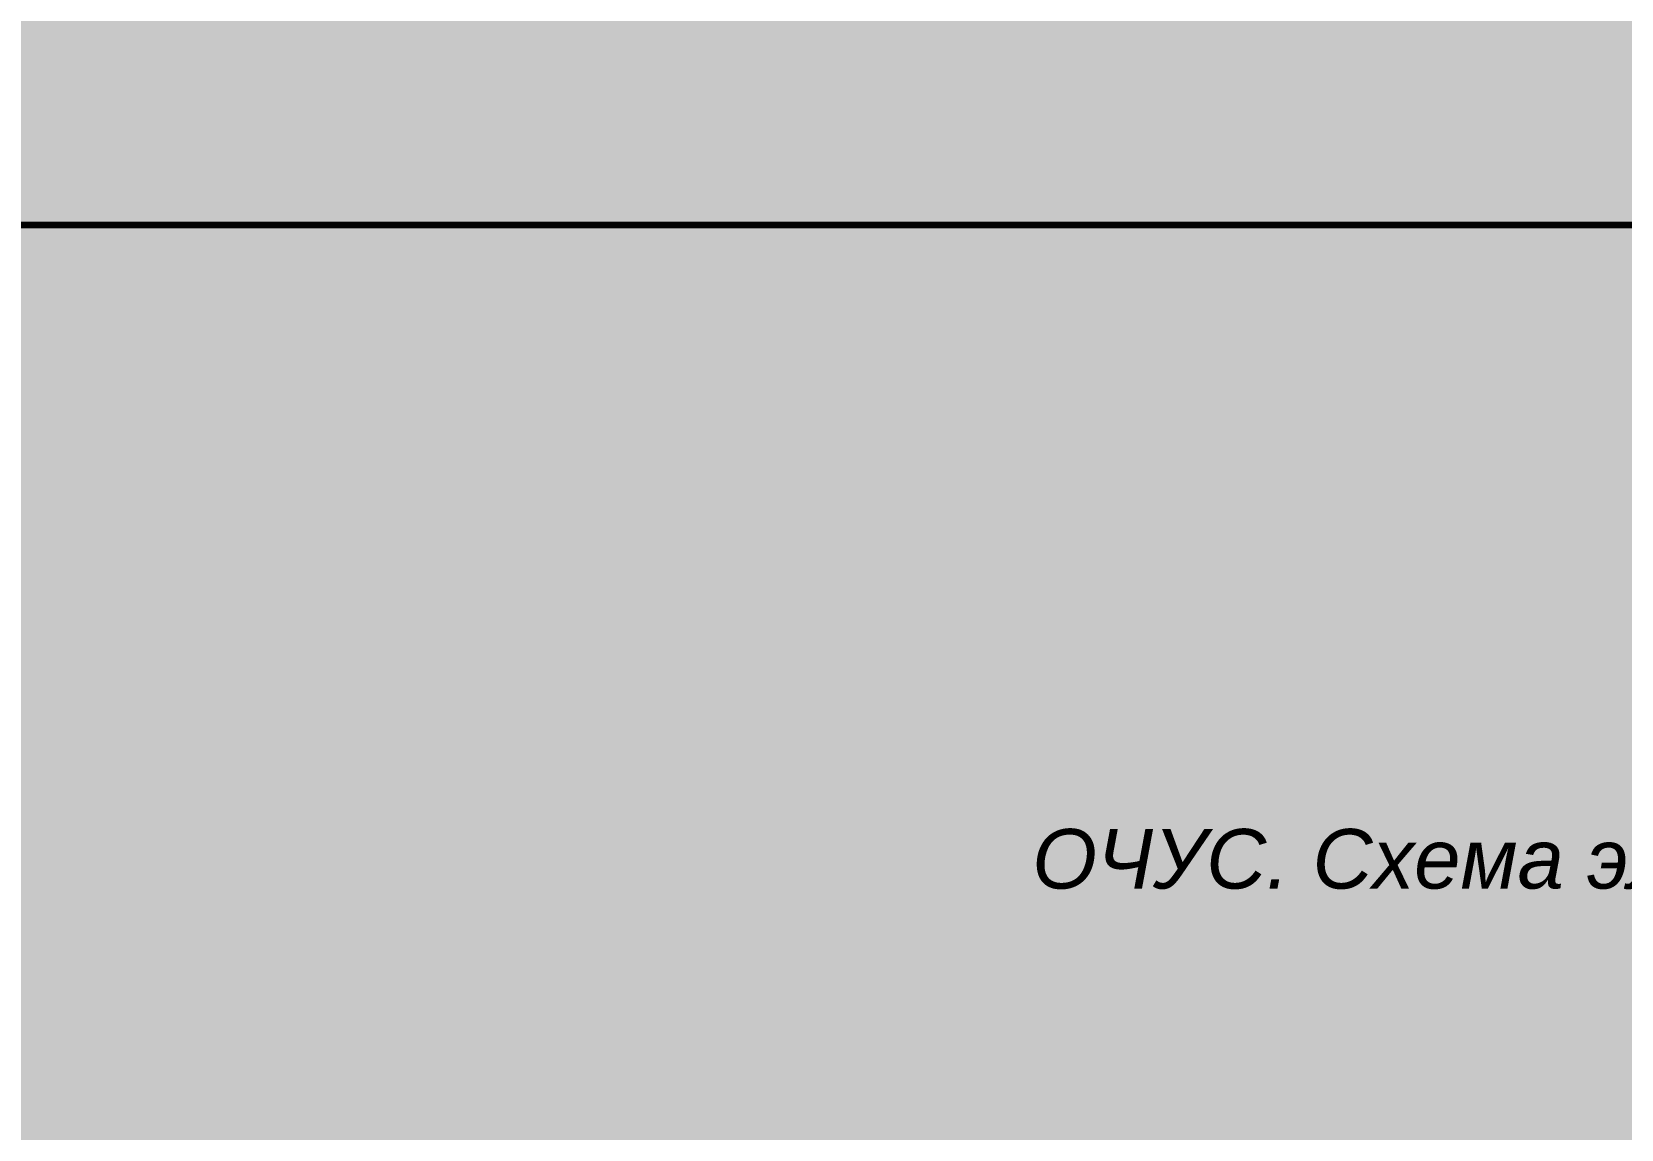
# Model space of a CAD drawing. Header units: millimetres. Extents: x 0 to 209, y 3 to 297.
# Drawn here: x 125.29 to 148.93, y 34.2 to 50.52 of the extents above; entities that cross this region are included whole.
import ezdxf

# ---------------------------------------------------------------- set-up
doc = ezdxf.new("R2010")
doc.units = ezdxf.units.MM
doc.header["$MEASUREMENT"] = 0
doc.layers.get('0').update_dxf_attribs({"linetype": 'CONTINUOUS'})
doc.styles.add('Arial$201', font='ariali.ttf', dxfattribs={"oblique": 15, "height": 6.046377})

msp = doc.modelspace()

# ---------------------------------------------------------------- hatches: boundary and pattern name
at = {"true_color": 0xffffff}
msp.add_hatch(color=0, dxfattribs=at).paths.add_polyline_path([(-0.131, 297.01), (-0.131, 2.547), (208.442, 2.547), (208.442, 297.01)])
msp.add_hatch(color=0, dxfattribs=at).paths.add_polyline_path([(-0.131, 297.01), (-0.131, 2.547), (208.442, 2.547), (208.442, 297.01)])
at = {"true_color": 0x000007}
h = msp.add_hatch(color=0, dxfattribs=at)
h.paths.add_polyline_path([(118.402, 38.291), (120.272, 38.291), (119.731, 35.797), (119.321, 35.797), (119.78, 37.93), (118.73, 37.93), (118.418, 36.453), (118.418, 36.453), (118.412, 36.423), (118.405, 36.393), (118.398, 36.364), (118.391, 36.336), (118.384, 36.308), (118.376, 36.281), (118.368, 36.255), (118.359, 36.23), (118.351, 36.205), (118.342, 36.181), (118.333, 36.158), (118.324, 36.136), (118.315, 36.114), (118.305, 36.093), (118.296, 36.073), (118.286, 36.054), (118.276, 36.035), (118.266, 36.017), (118.256, 36.001), (118.246, 35.984), (118.236, 35.969), (118.226, 35.955), (118.215, 35.941), (118.205, 35.928), (118.205, 35.928), (118.193, 35.916), (118.18, 35.905), (118.167, 35.893), (118.153, 35.882), (118.139, 35.872), (118.125, 35.861), (118.111, 35.852), (118.096, 35.842), (118.081, 35.833), (118.065, 35.825), (118.049, 35.817), (118.033, 35.81), (118.016, 35.803), (117.999, 35.796), (117.982, 35.79), (117.965, 35.785), (117.947, 35.78), (117.928, 35.776), (117.91, 35.773), (117.891, 35.77), (117.871, 35.767), (117.852, 35.766), (117.832, 35.765), (117.811, 35.764), (117.801, 35.765), (117.79, 35.765), (117.778, 35.765), (117.767, 35.766), (117.754, 35.766), (117.741, 35.767), (117.728, 35.768), (117.714, 35.769), (117.7, 35.771), (117.686, 35.772), (117.671, 35.773), (117.656, 35.775), (117.64, 35.776), (117.624, 35.778), (117.608, 35.78), (117.592, 35.781), (117.575, 35.783), (117.558, 35.785), (117.54, 35.787), (117.523, 35.789), (117.505, 35.791), (117.487, 35.793), (117.469, 35.795), (117.451, 35.797), (117.516, 36.158), (117.516, 36.158), (117.524, 36.158), (117.533, 36.158), (117.541, 36.157), (117.549, 36.157), (117.557, 36.156), (117.565, 36.156), (117.573, 36.155), (117.581, 36.154), (117.589, 36.153), (117.597, 36.152), (117.605, 36.151), (117.613, 36.15), (117.62, 36.149), (117.628, 36.148), (117.635, 36.147), (117.643, 36.146), (117.65, 36.145), (117.657, 36.144), (117.664, 36.144), (117.671, 36.143), (117.677, 36.142), (117.684, 36.142), (117.69, 36.142), (117.697, 36.142), (117.697, 36.142), (117.711, 36.142), (117.724, 36.142), (117.737, 36.143), (117.75, 36.144), (117.762, 36.146), (117.774, 36.148), (117.785, 36.15), (117.796, 36.152), (117.806, 36.155), (117.816, 36.158), (117.825, 36.161), (117.834, 36.164), (117.843, 36.168), (117.851, 36.172), (117.858, 36.176), (117.866, 36.181), (117.872, 36.185), (117.879, 36.19), (117.885, 36.195), (117.891, 36.201), (117.896, 36.206), (117.901, 36.212), (117.906, 36.218), (117.91, 36.224), (117.914, 36.232), (117.918, 36.242), (117.923, 36.253), (117.928, 36.265), (117.933, 36.278), (117.938, 36.291), (117.943, 36.306), (117.948, 36.322), (117.954, 36.339), (117.959, 36.357), (117.965, 36.376), (117.971, 36.396), (117.978, 36.417), (117.984, 36.439), (117.991, 36.462), (117.997, 36.486), (118.004, 36.511), (118.011, 36.537), (118.019, 36.565), (118.026, 36.593), (118.034, 36.622), (118.041, 36.652), (118.049, 36.684), (118.058, 36.716), (118.402, 38.291), (118.058, 36.716)])
edge = h.paths.add_edge_path()
edge.add_line((125.046, 36.65), (125.456, 36.601))
edge.add_spline(control_points=[(125.456, 36.601), (125.406, 36.404), (125.259, 36.207), (125.046, 36.027), (125.046, 36.027), (124.832, 35.846), (124.586, 35.748), (124.291, 35.748), (124.291, 35.748), (124.111, 35.748), (123.946, 35.797), (123.782, 35.879), (123.782, 35.879), (123.635, 35.961), (123.52, 36.076), (123.438, 36.24), (123.438, 36.24), (123.356, 36.404), (123.307, 36.601), (123.307, 36.798), (123.307, 36.798), (123.307, 37.077), (123.372, 37.339), (123.504, 37.585), (123.504, 37.585), (123.635, 37.848), (123.782, 38.028), (123.996, 38.159), (123.996, 38.159), (124.193, 38.274), (124.406, 38.34), (124.635, 38.34), (124.635, 38.34), (124.931, 38.34), (125.177, 38.258), (125.341, 38.061), (125.341, 38.061), (125.521, 37.881), (125.62, 37.634), (125.62, 37.306), (125.62, 37.306), (125.62, 37.192), (125.603, 37.06), (125.587, 36.946)], knot_values=[0, 0, 0, 0, 0.022727, 0.022727, 0.022727, 0.022727, 0.045455, 0.045455, 0.045455, 0.045455, 0.068182, 0.068182, 0.068182, 0.068182, 0.090909, 0.090909, 0.090909, 0.090909, 0.113636, 0.113636, 0.113636, 0.113636, 0.136364, 0.136364, 0.136364, 0.136364, 0.159091, 0.159091, 0.159091, 0.159091, 0.181818, 0.181818, 0.181818, 0.181818, 0.204545, 0.204545, 0.204545, 0.204545, 0.227273, 0.227273, 0.227273, 0.227273, 1, 1, 1, 1], degree=3, periodic=0)
edge.add_line((125.587, 36.946), (123.75, 36.946))
edge.add_spline(control_points=[(123.75, 36.946), (123.75, 36.896), (123.75, 36.847), (123.75, 36.814), (123.75, 36.814), (123.75, 36.585), (123.799, 36.404), (123.897, 36.273), (123.897, 36.273), (124.012, 36.158), (124.143, 36.093), (124.291, 36.093), (124.291, 36.093), (124.439, 36.093), (124.586, 36.142), (124.717, 36.24), (124.717, 36.24), (124.865, 36.339), (124.963, 36.47), (125.046, 36.65)], knot_values=[0, 0, 0, 0, 0.05, 0.05, 0.05, 0.05, 0.1, 0.1, 0.1, 0.1, 0.15, 0.15, 0.15, 0.15, 0.2, 0.2, 0.2, 0.2, 1, 1, 1, 1], degree=3, periodic=0)
edge = h.paths.add_edge_path()
edge.add_line((123.815, 37.257), (125.21, 37.257))
edge.add_spline(control_points=[(125.21, 37.257), (125.21, 37.306), (125.21, 37.339), (125.21, 37.356), (125.21, 37.356), (125.21, 37.569), (125.16, 37.733), (125.062, 37.848), (125.062, 37.848), (124.947, 37.963), (124.816, 38.012), (124.652, 38.012), (124.652, 38.012), (124.471, 38.012), (124.307, 37.946), (124.16, 37.831), (124.16, 37.831), (123.996, 37.7), (123.897, 37.52), (123.815, 37.257)], knot_values=[0, 0, 0, 0, 0.05, 0.05, 0.05, 0.05, 0.1, 0.1, 0.1, 0.1, 0.15, 0.15, 0.15, 0.15, 0.2, 0.2, 0.2, 0.2, 1, 1, 1, 1], degree=3, periodic=0)
h.paths.add_polyline_path([(129.212, 38.291), (129.622, 38.291), (129.392, 37.224), (129.458, 37.224), (129.458, 37.224), (129.472, 37.225), (129.486, 37.225), (129.5, 37.226), (129.514, 37.227), (129.528, 37.229), (129.541, 37.23), (129.554, 37.232), (129.567, 37.235), (129.58, 37.237), (129.593, 37.24), (129.606, 37.243), (129.618, 37.247), (129.63, 37.251), (129.642, 37.255), (129.654, 37.259), (129.666, 37.263), (129.677, 37.268), (129.689, 37.273), (129.7, 37.278), (129.711, 37.283), (129.722, 37.289), (129.733, 37.294), (129.743, 37.3), (129.753, 37.306), (129.753, 37.306), (129.762, 37.315), (129.77, 37.325), (129.78, 37.335), (129.789, 37.346), (129.799, 37.358), (129.809, 37.371), (129.82, 37.384), (129.831, 37.399), (129.842, 37.414), (129.854, 37.43), (129.866, 37.447), (129.878, 37.464), (129.891, 37.483), (129.905, 37.502), (129.919, 37.522), (129.933, 37.542), (129.948, 37.563), (129.963, 37.586), (129.979, 37.608), (129.995, 37.632), (130.012, 37.656), (130.029, 37.681), (130.047, 37.707), (130.065, 37.733), (130.081, 37.761), (130.098, 37.789), (130.114, 37.815), (130.13, 37.841), (130.147, 37.866), (130.163, 37.89), (130.179, 37.913), (130.194, 37.935), (130.21, 37.957), (130.226, 37.977), (130.241, 37.997), (130.256, 38.016), (130.27, 38.034), (130.285, 38.051), (130.299, 38.067), (130.313, 38.083), (130.326, 38.097), (130.34, 38.111), (130.352, 38.124), (130.365, 38.136), (130.377, 38.147), (130.388, 38.158), (130.399, 38.167), (130.41, 38.176), (130.41, 38.176), (130.422, 38.186), (130.435, 38.195), (130.448, 38.204), (130.461, 38.213), (130.475, 38.221), (130.489, 38.228), (130.504, 38.235), (130.519, 38.242), (130.534, 38.248), (130.55, 38.254), (130.566, 38.259), (130.582, 38.264), (130.598, 38.268), (130.615, 38.272), (130.633, 38.276), (130.65, 38.279), (130.668, 38.282), (130.686, 38.284), (130.705, 38.286), (130.724, 38.288), (130.743, 38.289), (130.763, 38.29), (130.783, 38.29), (130.803, 38.291), (130.803, 38.291), (131, 38.291), (130.934, 37.946), (130.836, 37.946), (130.836, 37.946), (130.822, 37.946), (130.808, 37.946), (130.795, 37.945), (130.783, 37.945), (130.77, 37.944), (130.759, 37.943), (130.747, 37.942), (130.736, 37.941), (130.726, 37.94), (130.716, 37.939), (130.706, 37.937), (130.697, 37.936), (130.688, 37.934), (130.679, 37.933), (130.67, 37.931), (130.662, 37.929), (130.654, 37.927), (130.647, 37.925), (130.64, 37.923), (130.632, 37.921), (130.626, 37.919), (130.619, 37.917), (130.613, 37.915), (130.606, 37.913), (130.606, 37.913), (130.602, 37.909), (130.598, 37.904), (130.593, 37.899), (130.587, 37.893), (130.582, 37.886), (130.576, 37.88), (130.57, 37.872), (130.564, 37.864), (130.557, 37.856), (130.551, 37.847), (130.544, 37.837), (130.537, 37.827), (130.529, 37.817), (130.522, 37.806), (130.514, 37.794), (130.507, 37.782), (130.499, 37.77), (130.491, 37.756), (130.483, 37.743), (130.475, 37.729), (130.467, 37.714), (130.459, 37.699), (130.451, 37.683), (130.442, 37.667), (130.428, 37.643), (130.414, 37.619), (130.401, 37.597), (130.388, 37.574), (130.375, 37.553), (130.362, 37.532), (130.349, 37.512), (130.337, 37.492), (130.325, 37.474), (130.314, 37.455), (130.302, 37.438), (130.291, 37.421), (130.279, 37.405), (130.268, 37.39), (130.257, 37.375), (130.247, 37.361), (130.236, 37.348), (130.225, 37.335), (130.215, 37.323), (130.205, 37.312), (130.194, 37.301), (130.184, 37.291), (130.174, 37.282), (130.163, 37.274), (130.153, 37.263), (130.143, 37.253), (130.132, 37.244), (130.121, 37.234), (130.11, 37.224), (130.099, 37.215), (130.087, 37.206), (130.075, 37.197), (130.063, 37.188), (130.051, 37.18), (130.039, 37.171), (130.026, 37.163), (130.013, 37.155), (130, 37.147), (129.986, 37.139), (129.973, 37.131), (129.959, 37.124), (129.944, 37.117), (129.93, 37.11), (129.915, 37.103), (129.9, 37.096), (129.884, 37.089), (129.868, 37.083), (129.852, 37.077), (129.864, 37.072), (129.876, 37.068), (129.889, 37.063), (129.901, 37.058), (129.913, 37.052), (129.925, 37.047), (129.937, 37.04), (129.948, 37.034), (129.96, 37.028), (129.971, 37.021), (129.982, 37.014), (129.993, 37.007), (130.004, 37), (130.014, 36.992), (130.024, 36.985), (130.034, 36.977), (130.043, 36.969), (130.052, 36.961), (130.061, 36.953), (130.069, 36.945), (130.077, 36.937), (130.085, 36.929), (130.091, 36.921), (130.098, 36.913), (130.106, 36.902), (130.114, 36.892), (130.122, 36.88), (130.131, 36.869), (130.139, 36.857), (130.147, 36.845), (130.155, 36.832), (130.163, 36.819), (130.172, 36.806), (130.18, 36.792), (130.188, 36.778), (130.196, 36.763), (130.204, 36.748), (130.213, 36.732), (130.221, 36.716), (130.229, 36.7), (130.237, 36.683), (130.245, 36.666), (130.254, 36.648), (130.262, 36.63), (130.27, 36.611), (130.278, 36.592), (130.286, 36.572), (130.295, 36.552), (130.295, 36.552), (130.574, 35.797), (130.147, 35.797), (129.901, 36.421), (129.901, 36.421), (129.891, 36.449), (129.881, 36.476), (129.87, 36.503), (129.86, 36.529), (129.85, 36.553), (129.84, 36.577), (129.83, 36.601), (129.82, 36.623), (129.81, 36.644), (129.8, 36.665), (129.79, 36.685), (129.78, 36.704), (129.77, 36.722), (129.761, 36.739), (129.751, 36.755), (129.742, 36.771), (129.733, 36.785), (129.723, 36.799), (129.714, 36.812), (129.705, 36.824), (129.697, 36.835), (129.688, 36.845), (129.68, 36.855), (129.671, 36.863), (129.671, 36.863), (129.661, 36.872), (129.65, 36.879), (129.639, 36.887), (129.628, 36.894), (129.616, 36.9), (129.604, 36.907), (129.592, 36.913), (129.579, 36.918), (129.566, 36.923), (129.553, 36.928), (129.539, 36.933), (129.526, 36.937), (129.512, 36.941), (129.498, 36.945), (129.483, 36.948), (129.468, 36.951), (129.454, 36.954), (129.438, 36.956), (129.423, 36.958), (129.407, 36.959), (129.392, 36.96), (129.376, 36.961), (129.36, 36.962), (129.343, 36.962), (129.081, 35.797), (128.671, 35.797), (129.212, 38.291), (128.671, 35.797)])
msp.add_hatch(color=0, dxfattribs=at).paths.add_polyline_path([(125.374, 35.797), (125.882, 38.291), (126.309, 38.291), (126.227, 37.881), (126.227, 37.881), (126.247, 37.903), (126.267, 37.924), (126.287, 37.945), (126.306, 37.965), (126.325, 37.985), (126.344, 38.004), (126.363, 38.022), (126.381, 38.04), (126.399, 38.057), (126.417, 38.073), (126.435, 38.089), (126.452, 38.104), (126.469, 38.119), (126.487, 38.133), (126.504, 38.146), (126.521, 38.159), (126.537, 38.171), (126.554, 38.183), (126.571, 38.194), (126.587, 38.204), (126.604, 38.214), (126.62, 38.224), (126.637, 38.233), (126.653, 38.241), (126.668, 38.249), (126.682, 38.257), (126.697, 38.264), (126.712, 38.271), (126.727, 38.278), (126.742, 38.284), (126.758, 38.29), (126.773, 38.296), (126.789, 38.301), (126.805, 38.306), (126.821, 38.311), (126.838, 38.315), (126.854, 38.319), (126.871, 38.323), (126.888, 38.326), (126.905, 38.329), (126.922, 38.331), (126.939, 38.334), (126.957, 38.336), (126.974, 38.337), (126.992, 38.338), (127.01, 38.339), (127.028, 38.34), (127.047, 38.34), (127.067, 38.34), (127.087, 38.339), (127.106, 38.338), (127.125, 38.337), (127.143, 38.335), (127.161, 38.333), (127.179, 38.331), (127.196, 38.328), (127.213, 38.325), (127.23, 38.322), (127.246, 38.318), (127.262, 38.313), (127.278, 38.308), (127.293, 38.303), (127.309, 38.297), (127.324, 38.291), (127.339, 38.285), (127.354, 38.278), (127.368, 38.27), (127.383, 38.262), (127.397, 38.253), (127.412, 38.244), (127.426, 38.235), (127.44, 38.225), (127.44, 38.225), (127.453, 38.215), (127.464, 38.204), (127.476, 38.193), (127.487, 38.181), (127.498, 38.169), (127.508, 38.157), (127.518, 38.145), (127.528, 38.132), (127.537, 38.119), (127.546, 38.105), (127.555, 38.092), (127.563, 38.077), (127.572, 38.063), (127.579, 38.048), (127.587, 38.033), (127.594, 38.017), (127.6, 38.001), (127.607, 37.985), (127.613, 37.969), (127.618, 37.952), (127.623, 37.934), (127.628, 37.917), (127.633, 37.899), (127.637, 37.881), (127.654, 37.899), (127.67, 37.917), (127.687, 37.934), (127.703, 37.952), (127.719, 37.969), (127.736, 37.985), (127.753, 38.001), (127.769, 38.017), (127.786, 38.033), (127.803, 38.048), (127.819, 38.063), (127.836, 38.077), (127.853, 38.092), (127.87, 38.105), (127.887, 38.119), (127.905, 38.132), (127.922, 38.145), (127.939, 38.157), (127.957, 38.169), (127.975, 38.181), (127.993, 38.193), (128.011, 38.204), (128.029, 38.215), (128.047, 38.225), (128.064, 38.235), (128.081, 38.244), (128.097, 38.253), (128.114, 38.262), (128.131, 38.27), (128.149, 38.278), (128.166, 38.285), (128.183, 38.291), (128.201, 38.297), (128.219, 38.303), (128.237, 38.308), (128.254, 38.313), (128.272, 38.318), (128.291, 38.322), (128.309, 38.325), (128.327, 38.328), (128.345, 38.331), (128.363, 38.333), (128.382, 38.335), (128.4, 38.337), (128.419, 38.338), (128.437, 38.339), (128.455, 38.34), (128.474, 38.34), (128.474, 38.34), (128.5, 38.34), (128.526, 38.339), (128.552, 38.338), (128.576, 38.336), (128.601, 38.333), (128.624, 38.331), (128.648, 38.327), (128.67, 38.323), (128.692, 38.319), (128.714, 38.314), (128.735, 38.309), (128.755, 38.303), (128.774, 38.297), (128.794, 38.29), (128.812, 38.282), (128.83, 38.274), (128.847, 38.266), (128.864, 38.257), (128.88, 38.247), (128.895, 38.237), (128.91, 38.227), (128.924, 38.216), (128.937, 38.204), (128.95, 38.192), (128.95, 38.192), (128.962, 38.18), (128.973, 38.167), (128.984, 38.154), (128.995, 38.14), (129.005, 38.126), (129.014, 38.112), (129.023, 38.097), (129.032, 38.082), (129.04, 38.067), (129.047, 38.051), (129.054, 38.035), (129.06, 38.018), (129.066, 38.001), (129.072, 37.983), (129.076, 37.965), (129.081, 37.947), (129.085, 37.928), (129.088, 37.908), (129.091, 37.889), (129.093, 37.868), (129.095, 37.847), (129.096, 37.826), (129.097, 37.804), (129.097, 37.782), (129.097, 37.782), (129.097, 37.772), (129.097, 37.761), (129.096, 37.75), (129.096, 37.738), (129.095, 37.726), (129.094, 37.714), (129.093, 37.701), (129.092, 37.688), (129.09, 37.674), (129.089, 37.66), (129.087, 37.645), (129.085, 37.63), (129.083, 37.615), (129.08, 37.599), (129.078, 37.582), (129.075, 37.565), (129.073, 37.547), (129.07, 37.528), (129.066, 37.509), (129.063, 37.49), (129.06, 37.469), (129.056, 37.449), (129.052, 37.427), (129.048, 37.405), (129.048, 37.405), (128.72, 35.797), (128.293, 35.797), (128.638, 37.438), (128.638, 37.438), (128.64, 37.456), (128.642, 37.473), (128.644, 37.49), (128.646, 37.506), (128.648, 37.522), (128.65, 37.537), (128.652, 37.551), (128.654, 37.565), (128.656, 37.579), (128.657, 37.592), (128.659, 37.604), (128.66, 37.616), (128.662, 37.628), (128.663, 37.639), (128.665, 37.65), (128.666, 37.66), (128.667, 37.67), (128.668, 37.68), (128.669, 37.689), (128.669, 37.698), (128.67, 37.707), (128.67, 37.716), (128.671, 37.725), (128.671, 37.733), (128.671, 37.733), (128.671, 37.743), (128.67, 37.753), (128.67, 37.763), (128.669, 37.773), (128.668, 37.782), (128.667, 37.791), (128.666, 37.8), (128.665, 37.809), (128.663, 37.818), (128.661, 37.827), (128.659, 37.835), (128.656, 37.844), (128.654, 37.852), (128.651, 37.86), (128.648, 37.867), (128.644, 37.875), (128.64, 37.882), (128.636, 37.89), (128.632, 37.897), (128.627, 37.904), (128.622, 37.911), (128.617, 37.917), (128.611, 37.924), (128.605, 37.93), (128.599, 37.936), (128.592, 37.941), (128.585, 37.947), (128.578, 37.952), (128.57, 37.956), (128.562, 37.961), (128.554, 37.965), (128.546, 37.969), (128.537, 37.972), (128.528, 37.975), (128.518, 37.978), (128.509, 37.981), (128.499, 37.983), (128.489, 37.986), (128.478, 37.988), (128.468, 37.989), (128.457, 37.991), (128.446, 37.992), (128.435, 37.993), (128.423, 37.994), (128.412, 37.995), (128.4, 37.995), (128.388, 37.995), (128.375, 37.995), (128.361, 37.995), (128.346, 37.995), (128.332, 37.994), (128.317, 37.993), (128.302, 37.991), (128.287, 37.989), (128.271, 37.987), (128.256, 37.984), (128.24, 37.981), (128.225, 37.977), (128.209, 37.973), (128.193, 37.969), (128.177, 37.964), (128.161, 37.959), (128.145, 37.953), (128.129, 37.947), (128.113, 37.94), (128.096, 37.933), (128.08, 37.926), (128.064, 37.918), (128.047, 37.909), (128.031, 37.9), (128.015, 37.891), (127.998, 37.881), (127.982, 37.87), (127.966, 37.86), (127.95, 37.849), (127.935, 37.838), (127.92, 37.827), (127.906, 37.816), (127.891, 37.805), (127.877, 37.793), (127.864, 37.781), (127.85, 37.769), (127.837, 37.757), (127.824, 37.745), (127.811, 37.733), (127.799, 37.72), (127.787, 37.708), (127.775, 37.695), (127.763, 37.682), (127.751, 37.668), (127.74, 37.655), (127.729, 37.641), (127.718, 37.628), (127.707, 37.614), (127.697, 37.6), (127.687, 37.585), (127.678, 37.569), (127.67, 37.551), (127.662, 37.533), (127.654, 37.514), (127.646, 37.495), (127.638, 37.475), (127.63, 37.454), (127.622, 37.433), (127.614, 37.411), (127.606, 37.388), (127.598, 37.365), (127.59, 37.341), (127.582, 37.317), (127.575, 37.292), (127.567, 37.266), (127.56, 37.24), (127.553, 37.213), (127.546, 37.186), (127.539, 37.158), (127.532, 37.13), (127.525, 37.101), (127.519, 37.072), (127.512, 37.042), (127.506, 37.011), (127.506, 37.011), (127.244, 35.797), (126.834, 35.797), (127.178, 37.487), (127.178, 37.487), (127.18, 37.501), (127.182, 37.515), (127.184, 37.528), (127.186, 37.54), (127.188, 37.552), (127.19, 37.564), (127.192, 37.576), (127.194, 37.586), (127.196, 37.597), (127.197, 37.607), (127.199, 37.617), (127.201, 37.626), (127.202, 37.635), (127.203, 37.644), (127.205, 37.652), (127.206, 37.661), (127.207, 37.668), (127.208, 37.676), (127.209, 37.683), (127.21, 37.69), (127.21, 37.697), (127.21, 37.704), (127.211, 37.71), (127.211, 37.716), (127.211, 37.716), (127.211, 37.727), (127.21, 37.737), (127.21, 37.746), (127.209, 37.756), (127.209, 37.766), (127.207, 37.775), (127.206, 37.784), (127.205, 37.793), (127.203, 37.802), (127.201, 37.81), (127.199, 37.819), (127.196, 37.827), (127.194, 37.835), (127.191, 37.843), (127.188, 37.851), (127.184, 37.859), (127.18, 37.866), (127.176, 37.873), (127.172, 37.88), (127.167, 37.887), (127.162, 37.894), (127.157, 37.901), (127.151, 37.907), (127.145, 37.913), (127.137, 37.919), (127.129, 37.925), (127.121, 37.931), (127.112, 37.936), (127.104, 37.942), (127.096, 37.947), (127.088, 37.952), (127.08, 37.956), (127.071, 37.961), (127.063, 37.965), (127.055, 37.969), (127.047, 37.973), (127.039, 37.976), (127.03, 37.979), (127.022, 37.982), (127.014, 37.985), (127.006, 37.987), (126.998, 37.989), (126.989, 37.991), (126.981, 37.993), (126.973, 37.994), (126.965, 37.995), (126.957, 37.995), (126.948, 37.995), (126.932, 37.995), (126.916, 37.995), (126.9, 37.994), (126.884, 37.993), (126.868, 37.991), (126.852, 37.989), (126.837, 37.987), (126.821, 37.984), (126.806, 37.981), (126.79, 37.977), (126.775, 37.973), (126.76, 37.969), (126.744, 37.964), (126.729, 37.959), (126.714, 37.953), (126.698, 37.947), (126.683, 37.94), (126.667, 37.933), (126.651, 37.926), (126.635, 37.918), (126.62, 37.909), (126.604, 37.9), (126.587, 37.891), (126.571, 37.881), (126.553, 37.87), (126.535, 37.86), (126.518, 37.849), (126.501, 37.838), (126.485, 37.827), (126.469, 37.816), (126.454, 37.804), (126.439, 37.792), (126.424, 37.78), (126.41, 37.768), (126.396, 37.756), (126.382, 37.743), (126.369, 37.73), (126.356, 37.717), (126.344, 37.704), (126.332, 37.69), (126.32, 37.676), (126.308, 37.661), (126.297, 37.647), (126.286, 37.632), (126.275, 37.617), (126.264, 37.601), (126.253, 37.585), (126.243, 37.569), (126.233, 37.55), (126.223, 37.531), (126.213, 37.511), (126.203, 37.491), (126.194, 37.47), (126.185, 37.449), (126.175, 37.427), (126.166, 37.405), (126.158, 37.382), (126.149, 37.359), (126.141, 37.335), (126.132, 37.31), (126.124, 37.286), (126.116, 37.26), (126.108, 37.234), (126.101, 37.208), (126.093, 37.181), (126.086, 37.154), (126.079, 37.126), (126.072, 37.097), (126.065, 37.068), (126.059, 37.039), (126.052, 37.009), (126.046, 36.978), (126.046, 36.978), (125.8, 35.797), (125.374, 35.797), (125.8, 35.797)])
h = msp.add_hatch(color=0, dxfattribs=at)
h.paths.add_polyline_path([(129.097, 34.846), (129.819, 38.291), (130.213, 38.291), (130.131, 37.946), (130.131, 37.946), (130.149, 37.964), (130.167, 37.982), (130.185, 37.999), (130.203, 38.016), (130.221, 38.032), (130.238, 38.048), (130.256, 38.063), (130.273, 38.078), (130.29, 38.092), (130.307, 38.106), (130.323, 38.12), (130.34, 38.133), (130.356, 38.145), (130.372, 38.158), (130.388, 38.169), (130.404, 38.181), (130.42, 38.192), (130.435, 38.202), (130.45, 38.212), (130.466, 38.222), (130.481, 38.232), (130.495, 38.241), (130.51, 38.249), (130.524, 38.258), (130.539, 38.264), (130.553, 38.27), (130.567, 38.275), (130.582, 38.281), (130.596, 38.286), (130.611, 38.291), (130.625, 38.296), (130.64, 38.301), (130.654, 38.305), (130.669, 38.31), (130.684, 38.314), (130.699, 38.317), (130.714, 38.321), (130.729, 38.324), (130.744, 38.327), (130.759, 38.33), (130.774, 38.332), (130.79, 38.334), (130.805, 38.336), (130.821, 38.337), (130.837, 38.338), (130.853, 38.339), (130.869, 38.34), (130.885, 38.34), (130.914, 38.339), (130.942, 38.338), (130.97, 38.336), (130.997, 38.333), (131.024, 38.329), (131.051, 38.324), (131.078, 38.318), (131.104, 38.312), (131.13, 38.304), (131.155, 38.296), (131.18, 38.287), (131.205, 38.276), (131.23, 38.265), (131.254, 38.253), (131.277, 38.24), (131.301, 38.226), (131.324, 38.211), (131.347, 38.195), (131.369, 38.177), (131.391, 38.159), (131.413, 38.14), (131.434, 38.12), (131.455, 38.099), (131.476, 38.077), (131.476, 38.077), (131.494, 38.056), (131.511, 38.035), (131.528, 38.012), (131.544, 37.989), (131.559, 37.964), (131.574, 37.939), (131.588, 37.913), (131.601, 37.886), (131.613, 37.858), (131.625, 37.83), (131.636, 37.8), (131.646, 37.77), (131.655, 37.739), (131.664, 37.707), (131.672, 37.674), (131.679, 37.64), (131.685, 37.605), (131.69, 37.57), (131.695, 37.534), (131.699, 37.496), (131.702, 37.458), (131.704, 37.42), (131.705, 37.38), (131.705, 37.339), (131.705, 37.308), (131.705, 37.278), (131.704, 37.247), (131.703, 37.216), (131.701, 37.186), (131.699, 37.155), (131.696, 37.125), (131.693, 37.094), (131.69, 37.064), (131.686, 37.034), (131.682, 37.004), (131.677, 36.974), (131.671, 36.945), (131.665, 36.915), (131.659, 36.886), (131.652, 36.857), (131.644, 36.828), (131.636, 36.799), (131.627, 36.771), (131.618, 36.743), (131.608, 36.715), (131.597, 36.688), (131.586, 36.661), (131.574, 36.634), (131.564, 36.607), (131.553, 36.582), (131.543, 36.556), (131.532, 36.531), (131.521, 36.507), (131.509, 36.483), (131.498, 36.459), (131.486, 36.436), (131.474, 36.414), (131.462, 36.392), (131.449, 36.37), (131.437, 36.349), (131.424, 36.328), (131.411, 36.308), (131.397, 36.288), (131.383, 36.268), (131.369, 36.249), (131.355, 36.23), (131.34, 36.212), (131.325, 36.194), (131.31, 36.176), (131.295, 36.159), (131.279, 36.142), (131.263, 36.125), (131.263, 36.125), (131.246, 36.109), (131.23, 36.093), (131.214, 36.078), (131.198, 36.063), (131.182, 36.048), (131.167, 36.033), (131.151, 36.019), (131.136, 36.006), (131.12, 35.992), (131.105, 35.98), (131.089, 35.967), (131.074, 35.955), (131.058, 35.944), (131.043, 35.932), (131.028, 35.922), (131.012, 35.911), (130.997, 35.902), (130.981, 35.892), (130.965, 35.883), (130.95, 35.875), (130.934, 35.867), (130.918, 35.86), (130.902, 35.853), (130.885, 35.846), (130.885, 35.846), (130.869, 35.838), (130.852, 35.831), (130.836, 35.823), (130.82, 35.816), (130.803, 35.81), (130.787, 35.803), (130.77, 35.797), (130.754, 35.792), (130.738, 35.786), (130.721, 35.782), (130.705, 35.777), (130.688, 35.773), (130.672, 35.769), (130.656, 35.765), (130.639, 35.762), (130.623, 35.759), (130.606, 35.756), (130.59, 35.754), (130.574, 35.752), (130.557, 35.751), (130.541, 35.75), (130.524, 35.749), (130.508, 35.748), (130.492, 35.748), (130.492, 35.748), (130.455, 35.749), (130.419, 35.751), (130.384, 35.755), (130.349, 35.76), (130.316, 35.767), (130.282, 35.776), (130.25, 35.786), (130.218, 35.798), (130.187, 35.811), (130.157, 35.826), (130.127, 35.843), (130.098, 35.861), (130.069, 35.881), (130.042, 35.902), (130.015, 35.925), (129.988, 35.95), (129.963, 35.976), (129.938, 36.004), (129.914, 36.034), (129.89, 36.065), (129.867, 36.098), (129.845, 36.133), (129.823, 36.169), (129.803, 36.207), (129.803, 36.207), (129.524, 34.846), (129.097, 34.846), (129.524, 34.846)])
edge = h.paths.add_edge_path()
edge.add_spline(control_points=[(129.934, 36.814), (129.934, 36.634), (129.95, 36.503), (129.967, 36.437), (129.967, 36.437), (130.016, 36.339), (130.081, 36.257), (130.163, 36.191), (130.163, 36.191), (130.262, 36.125), (130.36, 36.093), (130.475, 36.093), (130.475, 36.093), (130.721, 36.093), (130.918, 36.224), (131.066, 36.503), (131.066, 36.503), (131.213, 36.781), (131.279, 37.06), (131.279, 37.339), (131.279, 37.339), (131.279, 37.552), (131.23, 37.716), (131.131, 37.831), (131.131, 37.831), (131.033, 37.946), (130.918, 37.995), (130.754, 37.995), (130.754, 37.995), (130.656, 37.995), (130.557, 37.979), (130.459, 37.913), (130.459, 37.913), (130.377, 37.864), (130.278, 37.782), (130.213, 37.667), (130.213, 37.667), (130.131, 37.552), (130.065, 37.405), (130.016, 37.241), (130.016, 37.241), (129.967, 37.077), (129.934, 36.946), (129.934, 36.814)], knot_values=[0, 0, 0, 0, 0.022727, 0.022727, 0.022727, 0.022727, 0.045455, 0.045455, 0.045455, 0.045455, 0.068182, 0.068182, 0.068182, 0.068182, 0.090909, 0.090909, 0.090909, 0.090909, 0.113636, 0.113636, 0.113636, 0.113636, 0.136364, 0.136364, 0.136364, 0.136364, 0.159091, 0.159091, 0.159091, 0.159091, 0.181818, 0.181818, 0.181818, 0.181818, 0.204545, 0.204545, 0.204545, 0.204545, 0.227273, 0.227273, 0.227273, 0.227273, 1, 1, 1, 1], degree=3, periodic=0)
h.paths.add_polyline_path([(136.446, 36.257), (136.446, 36.257), (136.409, 36.214), (136.372, 36.174), (136.335, 36.136), (136.298, 36.099), (136.261, 36.065), (136.224, 36.032), (136.187, 36.001), (136.15, 35.972), (136.113, 35.944), (136.076, 35.919), (136.039, 35.895), (136.001, 35.873), (135.964, 35.853), (135.926, 35.835), (135.888, 35.818), (135.851, 35.803), (135.813, 35.79), (135.775, 35.779), (135.737, 35.77), (135.698, 35.762), (135.66, 35.756), (135.621, 35.751), (135.583, 35.749), (135.544, 35.748), (135.544, 35.748), (135.519, 35.748), (135.495, 35.749), (135.472, 35.75), (135.448, 35.752), (135.425, 35.755), (135.403, 35.758), (135.38, 35.761), (135.359, 35.765), (135.337, 35.77), (135.316, 35.775), (135.295, 35.781), (135.275, 35.787), (135.256, 35.794), (135.236, 35.802), (135.217, 35.81), (135.199, 35.819), (135.181, 35.828), (135.163, 35.838), (135.146, 35.849), (135.13, 35.86), (135.114, 35.872), (135.098, 35.885), (135.083, 35.898), (135.068, 35.912), (135.054, 35.927), (135.041, 35.941), (135.028, 35.956), (135.016, 35.971), (135.005, 35.986), (134.994, 36.002), (134.984, 36.017), (134.975, 36.033), (134.966, 36.049), (134.958, 36.065), (134.95, 36.082), (134.943, 36.099), (134.937, 36.116), (134.931, 36.133), (134.926, 36.151), (134.921, 36.168), (134.917, 36.187), (134.914, 36.205), (134.911, 36.224), (134.908, 36.243), (134.906, 36.262), (134.905, 36.282), (134.904, 36.302), (134.904, 36.322), (134.904, 36.322), (134.904, 36.335), (134.904, 36.348), (134.905, 36.363), (134.906, 36.378), (134.906, 36.394), (134.907, 36.411), (134.909, 36.429), (134.91, 36.447), (134.912, 36.467), (134.914, 36.487), (134.916, 36.508), (134.918, 36.529), (134.921, 36.552), (134.924, 36.575), (134.927, 36.599), (134.931, 36.624), (134.935, 36.649), (134.939, 36.675), (134.943, 36.702), (134.948, 36.73), (134.953, 36.758), (134.958, 36.787), (134.964, 36.817), (134.97, 36.847), (134.97, 36.847), (135.281, 38.291), (135.692, 38.291), (135.363, 36.699), (135.363, 36.699), (135.36, 36.683), (135.356, 36.667), (135.353, 36.652), (135.35, 36.637), (135.347, 36.622), (135.344, 36.607), (135.342, 36.593), (135.34, 36.579), (135.339, 36.565), (135.337, 36.551), (135.336, 36.538), (135.335, 36.525), (135.334, 36.512), (135.333, 36.5), (135.332, 36.488), (135.332, 36.476), (135.331, 36.464), (135.331, 36.453), (135.331, 36.441), (135.331, 36.43), (135.331, 36.419), (135.331, 36.409), (135.331, 36.398), (135.331, 36.388), (135.331, 36.378), (135.331, 36.367), (135.331, 36.357), (135.332, 36.347), (135.333, 36.337), (135.334, 36.327), (135.336, 36.317), (135.337, 36.307), (135.339, 36.297), (135.342, 36.288), (135.344, 36.278), (135.347, 36.269), (135.35, 36.26), (135.354, 36.251), (135.358, 36.242), (135.362, 36.233), (135.367, 36.225), (135.372, 36.217), (135.378, 36.209), (135.384, 36.202), (135.39, 36.194), (135.397, 36.188), (135.405, 36.181), (135.413, 36.175), (135.413, 36.175), (135.419, 36.168), (135.426, 36.163), (135.433, 36.157), (135.44, 36.151), (135.448, 36.146), (135.456, 36.141), (135.464, 36.136), (135.473, 36.131), (135.482, 36.127), (135.491, 36.123), (135.501, 36.119), (135.511, 36.115), (135.522, 36.112), (135.532, 36.108), (135.543, 36.105), (135.555, 36.103), (135.567, 36.1), (135.579, 36.098), (135.591, 36.097), (135.604, 36.095), (135.617, 36.094), (135.631, 36.093), (135.645, 36.093), (135.659, 36.093), (135.659, 36.093), (135.673, 36.093), (135.687, 36.093), (135.702, 36.094), (135.716, 36.095), (135.73, 36.097), (135.745, 36.098), (135.759, 36.1), (135.774, 36.103), (135.788, 36.105), (135.802, 36.108), (135.817, 36.112), (135.831, 36.115), (135.845, 36.119), (135.86, 36.123), (135.874, 36.127), (135.888, 36.131), (135.903, 36.136), (135.917, 36.141), (135.931, 36.146), (135.946, 36.151), (135.96, 36.157), (135.974, 36.163), (135.989, 36.168), (136.003, 36.175), (136.017, 36.183), (136.032, 36.191), (136.045, 36.2), (136.059, 36.209), (136.073, 36.218), (136.086, 36.227), (136.099, 36.236), (136.113, 36.246), (136.125, 36.255), (136.138, 36.265), (136.151, 36.275), (136.163, 36.285), (136.175, 36.296), (136.187, 36.306), (136.199, 36.317), (136.211, 36.328), (136.223, 36.339), (136.234, 36.35), (136.245, 36.361), (136.256, 36.373), (136.267, 36.384), (136.278, 36.396), (136.288, 36.408), (136.298, 36.421), (136.309, 36.433), (136.319, 36.446), (136.328, 36.458), (136.338, 36.471), (136.348, 36.484), (136.357, 36.497), (136.366, 36.511), (136.375, 36.524), (136.384, 36.538), (136.392, 36.552), (136.401, 36.566), (136.409, 36.581), (136.417, 36.595), (136.425, 36.61), (136.433, 36.624), (136.441, 36.639), (136.448, 36.654), (136.455, 36.67), (136.462, 36.685), (136.469, 36.701), (136.476, 36.717), (136.483, 36.733), (136.489, 36.749), (136.495, 36.765), (136.499, 36.776), (136.504, 36.787), (136.508, 36.799), (136.513, 36.812), (136.518, 36.825), (136.523, 36.839), (136.528, 36.854), (136.533, 36.869), (136.538, 36.885), (136.544, 36.902), (136.549, 36.919), (136.555, 36.937), (136.56, 36.956), (136.566, 36.976), (136.572, 36.996), (136.578, 37.017), (136.584, 37.038), (136.59, 37.06), (136.596, 37.083), (136.602, 37.107), (136.608, 37.131), (136.614, 37.156), (136.62, 37.182), (136.627, 37.208), (136.84, 38.291), (137.266, 38.291), (136.741, 35.797), (136.364, 35.797)])
h.paths.add_polyline_path([(136.446, 36.257), (136.364, 35.797)])
h.paths.add_polyline_path([(140.58, 38.291), (140.99, 38.291), (140.908, 37.864), (140.908, 37.864), (140.902, 37.832), (140.896, 37.8), (140.89, 37.77), (140.885, 37.74), (140.879, 37.711), (140.874, 37.683), (140.869, 37.655), (140.865, 37.629), (140.86, 37.603), (140.856, 37.579), (140.852, 37.555), (140.848, 37.532), (140.845, 37.51), (140.842, 37.489), (140.839, 37.468), (140.836, 37.449), (140.834, 37.43), (140.832, 37.412), (140.83, 37.395), (140.829, 37.379), (140.827, 37.364), (140.827, 37.349), (140.826, 37.336), (140.826, 37.323), (140.826, 37.323), (140.826, 37.309), (140.827, 37.295), (140.827, 37.281), (140.829, 37.268), (140.83, 37.255), (140.832, 37.243), (140.835, 37.231), (140.837, 37.219), (140.841, 37.207), (140.844, 37.196), (140.848, 37.186), (140.853, 37.175), (140.857, 37.165), (140.863, 37.155), (140.868, 37.146), (140.874, 37.137), (140.881, 37.128), (140.888, 37.12), (140.896, 37.112), (140.904, 37.104), (140.912, 37.097), (140.921, 37.09), (140.931, 37.083), (140.941, 37.077), (140.953, 37.069), (140.966, 37.061), (140.978, 37.054), (140.991, 37.048), (141.005, 37.042), (141.018, 37.036), (141.032, 37.031), (141.046, 37.026), (141.06, 37.022), (141.075, 37.018), (141.09, 37.014), (141.105, 37.011), (141.12, 37.008), (141.136, 37.006), (141.152, 37.003), (141.169, 37.001), (141.186, 37), (141.204, 36.998), (141.222, 36.997), (141.24, 36.996), (141.259, 36.996), (141.278, 36.995), (141.298, 36.995), (141.318, 36.995), (141.318, 36.995), (141.343, 36.995), (141.367, 36.995), (141.392, 36.996), (141.416, 36.997), (141.441, 36.999), (141.465, 37.001), (141.489, 37.003), (141.514, 37.006), (141.538, 37.009), (141.562, 37.012), (141.585, 37.015), (141.609, 37.019), (141.633, 37.024), (141.656, 37.028), (141.679, 37.033), (141.702, 37.038), (141.725, 37.044), (141.747, 37.05), (141.769, 37.056), (141.791, 37.063), (141.813, 37.07), (141.834, 37.077), (141.855, 37.085), (141.876, 37.093), (141.876, 37.093), (142.138, 38.291), (142.548, 38.291), (142.023, 35.797), (141.597, 35.797), (141.81, 36.749), (141.81, 36.749), (141.784, 36.741), (141.757, 36.733), (141.731, 36.726), (141.705, 36.719), (141.679, 36.712), (141.653, 36.706), (141.628, 36.7), (141.602, 36.694), (141.577, 36.689), (141.552, 36.684), (141.527, 36.679), (141.503, 36.675), (141.478, 36.671), (141.454, 36.667), (141.429, 36.664), (141.405, 36.661), (141.382, 36.659), (141.358, 36.656), (141.334, 36.655), (141.311, 36.653), (141.288, 36.652), (141.265, 36.651), (141.242, 36.65), (141.22, 36.65), (141.22, 36.65), (141.187, 36.651), (141.155, 36.651), (141.124, 36.653), (141.094, 36.654), (141.064, 36.657), (141.035, 36.66), (141.006, 36.663), (140.978, 36.667), (140.951, 36.672), (140.924, 36.677), (140.898, 36.683), (140.873, 36.689), (140.848, 36.696), (140.824, 36.704), (140.8, 36.712), (140.777, 36.721), (140.755, 36.73), (140.733, 36.74), (140.711, 36.751), (140.691, 36.762), (140.67, 36.774), (140.651, 36.787), (140.631, 36.8), (140.613, 36.814), (140.596, 36.827), (140.581, 36.84), (140.566, 36.854), (140.551, 36.869), (140.537, 36.884), (140.524, 36.9), (140.511, 36.916), (140.499, 36.933), (140.487, 36.951), (140.477, 36.969), (140.466, 36.988), (140.457, 37.007), (140.448, 37.027), (140.44, 37.047), (140.432, 37.068), (140.426, 37.089), (140.42, 37.111), (140.414, 37.133), (140.41, 37.155), (140.406, 37.178), (140.403, 37.201), (140.401, 37.225), (140.4, 37.249), (140.399, 37.274), (140.399, 37.274), (140.4, 37.285), (140.4, 37.297), (140.401, 37.311), (140.402, 37.327), (140.404, 37.344), (140.406, 37.363), (140.408, 37.383), (140.411, 37.405), (140.414, 37.428), (140.418, 37.453), (140.422, 37.479), (140.426, 37.507), (140.431, 37.537), (140.436, 37.568), (140.442, 37.6), (140.448, 37.634), (140.455, 37.67), (140.462, 37.707), (140.469, 37.746), (140.477, 37.786), (140.486, 37.828), (140.495, 37.871), (140.504, 37.916), (140.514, 37.963), (140.514, 37.963), (140.58, 38.291), (140.514, 37.963)])
edge = h.paths.add_edge_path()
edge.add_line((147.109, 36.65), (147.519, 36.601))
edge.add_spline(control_points=[(147.519, 36.601), (147.453, 36.404), (147.322, 36.207), (147.109, 36.027), (147.109, 36.027), (146.895, 35.846), (146.649, 35.748), (146.354, 35.748), (146.354, 35.748), (146.173, 35.748), (145.993, 35.797), (145.845, 35.879), (145.845, 35.879), (145.698, 35.961), (145.583, 36.076), (145.501, 36.24), (145.501, 36.24), (145.419, 36.404), (145.37, 36.601), (145.37, 36.798), (145.37, 36.798), (145.37, 37.077), (145.435, 37.339), (145.567, 37.585), (145.567, 37.585), (145.681, 37.848), (145.845, 38.028), (146.042, 38.159), (146.042, 38.159), (146.256, 38.274), (146.469, 38.34), (146.698, 38.34), (146.698, 38.34), (146.994, 38.34), (147.223, 38.258), (147.404, 38.061), (147.404, 38.061), (147.584, 37.881), (147.666, 37.634), (147.666, 37.306), (147.666, 37.306), (147.666, 37.192), (147.666, 37.06), (147.633, 36.946)], knot_values=[0, 0, 0, 0, 0.022727, 0.022727, 0.022727, 0.022727, 0.045455, 0.045455, 0.045455, 0.045455, 0.068182, 0.068182, 0.068182, 0.068182, 0.090909, 0.090909, 0.090909, 0.090909, 0.113636, 0.113636, 0.113636, 0.113636, 0.136364, 0.136364, 0.136364, 0.136364, 0.159091, 0.159091, 0.159091, 0.159091, 0.181818, 0.181818, 0.181818, 0.181818, 0.204545, 0.204545, 0.204545, 0.204545, 0.227273, 0.227273, 0.227273, 0.227273, 1, 1, 1, 1], degree=3, periodic=0)
edge.add_line((147.633, 36.946), (145.813, 36.946))
edge.add_spline(control_points=[(145.813, 36.946), (145.813, 36.896), (145.796, 36.847), (145.796, 36.814), (145.796, 36.814), (145.796, 36.585), (145.862, 36.404), (145.96, 36.273), (145.96, 36.273), (146.075, 36.158), (146.206, 36.093), (146.354, 36.093), (146.354, 36.093), (146.502, 36.093), (146.649, 36.142), (146.78, 36.24), (146.78, 36.24), (146.928, 36.339), (147.026, 36.47), (147.109, 36.65)], knot_values=[0, 0, 0, 0, 0.05, 0.05, 0.05, 0.05, 0.1, 0.1, 0.1, 0.1, 0.15, 0.15, 0.15, 0.15, 0.2, 0.2, 0.2, 0.2, 1, 1, 1, 1], degree=3, periodic=0)
edge = h.paths.add_edge_path()
edge.add_line((145.878, 37.257), (147.273, 37.257))
edge.add_spline(control_points=[(147.273, 37.257), (147.273, 37.306), (147.273, 37.339), (147.273, 37.356), (147.273, 37.356), (147.273, 37.569), (147.223, 37.733), (147.109, 37.848), (147.109, 37.848), (147.01, 37.963), (146.879, 38.012), (146.698, 38.012), (146.698, 38.012), (146.518, 38.012), (146.354, 37.946), (146.206, 37.831), (146.206, 37.831), (146.059, 37.7), (145.96, 37.52), (145.878, 37.257)], knot_values=[0, 0, 0, 0, 0.05, 0.05, 0.05, 0.05, 0.1, 0.1, 0.1, 0.1, 0.15, 0.15, 0.15, 0.15, 0.2, 0.2, 0.2, 0.2, 1, 1, 1, 1], degree=3, periodic=0)

# ---------------------------------------------------------------- linework, layer by layer
at = {"color": 0, "linetype": 'Continuous', "lineweight": 100, "true_color": 0x000007}
msp.add_lwpolyline([(201.913, 47.641), (81.002, 47.641), (81.002, 47.641)], dxfattribs=at)

# ---------------------------------------------------------------- texts
at = {"color": 0, "true_color": 0x000007, "style": 'Arial$201'}
msp.add_text(' ОЧУС. Схема электрическая', height=0.8859, dxfattribs=at).set_placement((139.825, 37.78))

doc.saveas('drawing.dxf')
